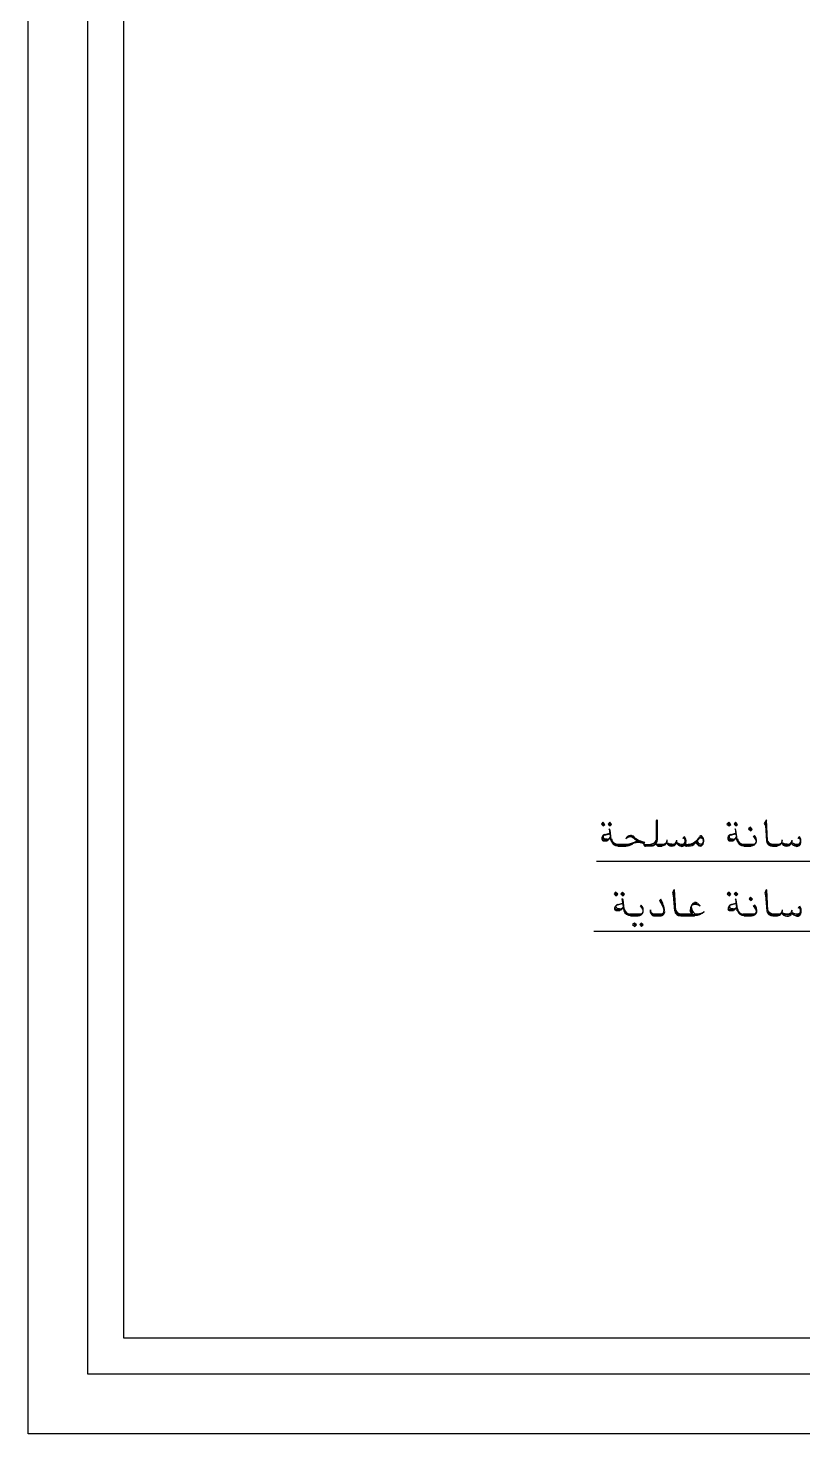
# Model space of a CAD drawing. Header units: millimetres. Extents: x -23396 to 106750, y 116 to 66281.
# Drawn here: x 211 to 6692, y 116 to 11874 of the extents above; entities that cross this region are included whole.
import ezdxf

# ---------------------------------------------------------------- set-up
doc = ezdxf.new("R2010")
doc.units = ezdxf.units.MM

# ---------------------------------------------------------------- blocks, each defined once
blk = doc.blocks.new('U10U10 SEC')
at = {"color": 0}
for p, q in [((-1742.15, -526), (-1750.6, -536.535)), ((-1750.6, -536.535), (-1740, -547.15)), ((-1733.65, -542.885), (-1746.35, -532.335)), ((-1729.45, -538.665), (-1742.15, -526)), ((-1740, -547.15), (-1729.45, -538.665)), ((-1699.8, -526), (-1710.4, -536.535)), ((-1710.4, -536.535), (-1697.7, -547.15)), ((-1693.45, -542.885), (-1706.15, -532.335)), ((-1697.7, -572.5), (-1704.05, -564.1)), ((-1704.05, -564.1), (-1693.45, -638.17)), ((-1689.2, -538.665), (-1699.8, -526)), ((-1697.7, -547.15), (-1689.2, -538.665)), ((-1691.35, -625.415), (-1697.7, -572.5)), ((-1422.5, -517.52), (-1418.3, -511.185)), ((-1422.5, -619.085), (-1422.5, -517.52)), ((-1418.3, -511.185), (-1418.3, -631.835)), ((-992.85, -526), (-1003.4, -536.535)), ((-1003.4, -536.535), (-990.7, -547.15)), ((-986.5, -542.885), (-997.05, -532.335)), ((-980.15, -538.665), (-992.85, -526)), ((-990.7, -547.15), (-980.15, -538.665)), ((-952.6, -526), (-961.1, -536.535)), ((-961.1, -536.535), (-950.5, -547.15)), ((-944.15, -542.885), (-956.85, -532.335)), ((-950.5, -572.5), (-954.75, -564.1)), ((-954.75, -564.1), (-944.15, -638.17)), ((-939.9, -538.665), (-952.6, -526)), ((-950.5, -547.15), (-939.9, -538.665)), ((-942.05, -625.415), (-950.5, -572.5)), ((-863.7, -555.62), (-874.3, -564.1)), ((-874.3, -564.1), (-861.6, -576.785)), ((-857.35, -572.5), (-870.05, -559.835)), ((-853.15, -568.3), (-863.7, -555.62)), ((-861.6, -576.785), (-853.15, -568.3)), ((-772.7, -517.52), (-781.15, -532.335)), ((-781.15, -532.335), (-774.8, -545.015)), ((-772.7, -540.82), (-774.8, -523.87)), ((-774.8, -545.015), (-768.45, -636.035)), ((-768.45, -511.185), (-772.7, -517.52)), ((-764.25, -640.23), (-772.7, -540.82)), ((-762.1, -636.035), (-768.45, -511.185)), ((-1742.15, -625.415), (-1744.25, -617.02)), ((-1737.9, -629.7), (-1742.15, -625.415)), ((-1714.6, -631.835), (-1737.9, -629.7)), ((-1735.8, -636.035), (-1716.75, -636.035)), ((-1699.8, -591.585), (-1731.55, -600.07)), ((-1731.55, -602.13), (-1699.8, -593.735)), ((-1716.75, -625.415), (-1729.45, -625.415)), ((-1699.8, -593.735), (-1699.8, -591.585)), ((-1674.4, -657.185), (-1685, -646.655)), ((-1659.6, -661.45), (-1674.4, -657.185)), ((-1606.65, -657.185), (-1659.6, -657.185)), ((-1646.9, -661.45), (-1659.6, -661.45)), ((-1596.1, -661.45), (-1653.25, -661.45)), ((-1653.25, -667.8), (-1640.55, -667.8)), ((-1646.9, -667.8), (-1606.65, -667.8)), ((-1530.45, -640.23), (-1596.1, -661.45)), ((-1498.7, -648.715), (-1524.1, -642.365)), ((-1498.7, -655.05), (-1492.35, -644.5)), ((-1498.7, -657.185), (-1458.5, -657.185)), ((-1450.05, -661.45), (-1492.35, -661.45)), ((-1454.25, -667.8), (-1488.15, -667.8)), ((-1380.2, -657.185), (-1422.5, -657.185)), ((-1384.4, -661.45), (-1418.3, -661.45)), ((-1411.95, -667.8), (-1390.75, -667.8)), ((-1257.4, -612.75), (-1265.9, -621.215)), ((-1257.4, -657.185), (-1234.15, -657.185)), ((-1223.55, -661.45), (-1251.05, -661.45)), ((-1232, -667.8), (-1244.7, -667.8)), ((-1206.6, -657.185), (-1223.55, -661.45)), ((-1193.9, -644.5), (-1206.6, -657.185)), ((-1170.65, -625.415), (-1193.9, -650.85)), ((-1168.5, -667.8), (-1191.8, -644.5)), ((-1185.45, -644.5), (-1168.5, -661.45)), ((-1160.05, -614.885), (-1170.65, -621.215)), ((-1168.5, -661.45), (-1162.15, -663.535)), ((-1162.15, -663.535), (-1153.7, -661.45)), ((-1151.6, -617.02), (-1160.05, -614.885)), ((-1153.7, -661.45), (-1147.35, -652.985)), ((-1145.25, -627.565), (-1151.6, -617.02)), ((-994.95, -625.415), (-994.95, -617.02)), ((-988.6, -629.7), (-994.95, -625.415)), ((-965.3, -631.835), (-988.6, -629.7)), ((-988.6, -636.035), (-967.45, -636.035)), ((-952.6, -591.585), (-982.25, -600.07)), ((-982.25, -602.13), (-952.6, -593.735)), ((-969.55, -625.415), (-980.15, -625.415)), ((-952.6, -593.735), (-952.6, -591.585)), ((-925.1, -657.185), (-935.7, -646.655)), ((-910.3, -661.45), (-925.1, -657.185)), ((-844.65, -657.185), (-910.3, -657.185)), ((-897.6, -661.45), (-910.3, -661.45)), ((-851, -661.45), (-903.95, -661.45)), ((-903.95, -667.8), (-891.25, -667.8)), ((-897.6, -667.8), (-859.5, -667.8)), ((-842.55, -659.315), (-851, -661.45)), ((-840.45, -604.265), (-846.8, -612.75)), ((-842.55, -608.535), (-836.2, -617.02)), ((-836.2, -617.02), (-829.85, -627.565)), ((-694.4, -657.185), (-738.85, -657.185)), ((-698.6, -661.45), (-732.5, -661.45)), ((-732.5, -667.8), (-719.8, -667.8)), ((-726.15, -667.8), (-704.95, -667.8)), ((-573.75, -612.75), (-582.2, -621.215)), ((-1780.25, -756.685), (-194.7, -756.685)), ((-1665.95, -940.85), (-1674.4, -951.4)), ((-1674.4, -951.4), (-1663.8, -964.155)), ((-1657.45, -957.73), (-1670.15, -947.2)), ((-1653.25, -953.535), (-1665.95, -940.85)), ((-1663.8, -964.155), (-1653.25, -953.535)), ((-1625.7, -940.85), (-1634.2, -951.4)), ((-1634.2, -951.4), (-1621.5, -964.155)), ((-1617.25, -957.73), (-1629.95, -947.2)), ((-1621.5, -987.435), (-1627.85, -981.035)), ((-1627.85, -981.035), (-1617.25, -1053.035)), ((-1613, -953.535), (-1625.7, -940.85)), ((-1621.5, -964.155), (-1613, -953.535)), ((-1615.15, -1040.35), (-1621.5, -987.435)), ((-1397.1, -983.165), (-1405.6, -993.77)), ((-1401.35, -989.5), (-1384.4, -1021.265)), ((-1320.9, -932.385), (-1327.25, -947.2)), ((-1327.25, -947.2), (-1323.05, -959.865)), ((-1323.05, -959.865), (-1314.55, -1053.035)), ((-1314.55, -928.115), (-1320.9, -932.385)), ((-1318.8, -955.67), (-1320.9, -938.715)), ((-1312.45, -1055.17), (-1318.8, -955.67)), ((-1308.2, -1053.035), (-1314.55, -928.115)), ((-990.7, -940.85), (-1001.3, -951.4)), ((-1001.3, -951.4), (-988.6, -964.155)), ((-984.35, -957.73), (-997.05, -947.2)), ((-980.15, -953.535), (-990.7, -940.85)), ((-988.6, -964.155), (-980.15, -953.535)), ((-950.5, -940.85), (-961.1, -951.4)), ((-961.1, -951.4), (-948.4, -964.155)), ((-944.15, -957.73), (-954.75, -947.2)), ((-948.4, -987.435), (-952.6, -981.035)), ((-952.6, -981.035), (-944.15, -1053.035)), ((-937.8, -953.535), (-950.5, -940.85)), ((-948.4, -964.155), (-937.8, -953.535)), ((-939.9, -1040.35), (-948.4, -987.435)), ((-863.7, -970.485), (-872.2, -981.035)), ((-872.2, -981.035), (-859.5, -991.635)), ((-855.25, -987.435), (-867.95, -974.685)), ((-851, -983.165), (-863.7, -970.485)), ((-859.5, -991.635), (-851, -983.165)), ((-772.7, -932.385), (-779.05, -947.2)), ((-779.05, -947.2), (-774.8, -959.865)), ((-774.8, -959.865), (-766.35, -1053.035)), ((-766.35, -928.115), (-772.7, -932.385)), ((-770.6, -955.67), (-772.7, -938.715)), ((-764.25, -1055.17), (-770.6, -955.67)), ((-760, -1053.035), (-766.35, -928.115)), ((-1665.95, -1040.35), (-1668.05, -1031.87)), ((-1661.7, -1044.55), (-1665.95, -1040.35)), ((-1638.4, -1046.685), (-1661.7, -1044.55)), ((-1661.7, -1050.9), (-1640.55, -1050.9)), ((-1625.7, -1008.585), (-1655.35, -1017.07)), ((-1655.35, -1017.07), (-1625.7, -1008.585)), ((-1642.65, -1040.35), (-1653.25, -1040.35)), ((-1598.2, -1072.05), (-1608.8, -1061.5)), ((-1583.4, -1076.32), (-1598.2, -1072.05)), ((-1517.75, -1072.05), (-1583.4, -1072.05)), ((-1570.7, -1076.32), (-1583.4, -1076.32)), ((-1522, -1076.32), (-1577.05, -1076.32)), ((-1577.05, -1082.65), (-1564.35, -1082.65)), ((-1570.7, -1082.65), (-1532.6, -1082.65)), ((-1515.65, -1074.185), (-1522, -1076.32)), ((-1513.55, -1019.135), (-1519.9, -1027.6)), ((-1515.65, -1023.4), (-1509.3, -1031.87)), ((-1509.3, -1031.87), (-1502.95, -1044.55)), ((-1395, -1072.05), (-1443.7, -1072.05)), ((-1397.1, -1076.32), (-1435.2, -1076.32)), ((-1435.2, -1082.65), (-1401.35, -1082.65)), ((-1208.75, -1072.05), (-1284.95, -1072.05)), ((-1185.45, -1076.32), (-1278.6, -1076.32)), ((-1278.6, -1082.65), (-1268, -1082.65)), ((-1272.25, -1082.65), (-1196.05, -1082.65)), ((-992.85, -1040.35), (-992.85, -1031.87)), ((-988.6, -1044.55), (-992.85, -1040.35)), ((-963.2, -1046.685), (-988.6, -1044.55)), ((-986.5, -1050.9), (-965.3, -1050.9)), ((-950.5, -1008.585), (-982.25, -1017.07)), ((-980.15, -1017.07), (-950.5, -1008.585)), ((-967.45, -1040.35), (-980.15, -1040.35)), ((-925.1, -1072.05), (-935.7, -1061.5)), ((-910.3, -1076.32), (-925.1, -1072.05)), ((-895.45, -1076.32), (-910.3, -1076.32)), ((-844.65, -1072.05), (-908.15, -1072.05)), ((-848.9, -1076.32), (-901.8, -1076.32)), ((-901.8, -1082.65), (-891.25, -1082.65)), ((-895.45, -1082.65), (-857.35, -1082.65)), ((-840.45, -1074.185), (-848.9, -1076.32)), ((-838.3, -1019.135), (-846.8, -1027.6)), ((-840.45, -1023.4), (-834.1, -1031.87)), ((-834.1, -1031.87), (-829.85, -1044.55)), ((-694.4, -1072.05), (-736.7, -1072.05)), ((-696.5, -1076.32), (-730.35, -1076.32)), ((-730.35, -1082.65), (-719.8, -1082.65)), ((-724, -1082.65), (-702.85, -1082.65)), ((-571.6, -1027.6), (-580.1, -1036.085)), ((-1553.75, -1124.965), (-1564.35, -1133.435)), ((-1564.35, -1133.435), (-1551.65, -1146.185)), ((-1547.4, -1139.785), (-1558, -1129.235)), ((-1541.05, -1135.565), (-1553.75, -1124.965)), ((-1551.65, -1146.185), (-1541.05, -1135.565)), ((-1513.55, -1124.965), (-1522, -1133.435)), ((-1522, -1133.435), (-1511.4, -1146.185)), ((-1505.05, -1139.785), (-1517.75, -1129.235)), ((-1500.85, -1135.565), (-1513.55, -1124.965)), ((-1511.4, -1146.185), (-1500.85, -1135.565)), ((-38.2, -1175.82), (-1795.05, -1175.82))]:
    blk.add_line(p, q, dxfattribs=at)
for points in [[(-1731.55, -599.1), (-1742.65, -602.68), (-1749.7, -613.705), (-1748.3, -625.36)], [(-1748.3, -626.81), (-1746.9, -632.79), (-1741.25, -636.79), (-1735.25, -635.895)], [(-1730.65, -600.28), (-1736.3, -601.445), (-1740.35, -606.54), (-1740, -612.325)], [(-1740, -612.325), (-1739.65, -618.04), (-1735.25, -622.665), (-1729.6, -623.28)], [(-1717.45, -625.36), (-1710.4, -625.91), (-1703.35, -623.28), (-1698.4, -618.185)], [(-1716.2, -633.21), (-1707.9, -631.22), (-1701.4, -625.08), (-1698.9, -617.02)], [(-1692.2, -636.385), (-1687.45, -654.29), (-1670.9, -666.495), (-1652.55, -665.665)], [(-1690.8, -624.32), (-1687.65, -643.125), (-1670.55, -656.355), (-1651.65, -654.98)], [(-1657.45, -656.09), (-1657.45, -659.175), (-1656.25, -662.14), (-1654.1, -664.345)], [(-1654.1, -664.345), (-1651.85, -666.55), (-1648.85, -667.8), (-1645.85, -667.8)], [(-1605.45, -667.73), (-1591.35, -667.38), (-1577.55, -663.18), (-1565.55, -655.665)], [(-1605.25, -654.98), (-1581.45, -655.805), (-1558, -649.12), (-1538.25, -635.895)], [(-1577.55, -604.265), (-1589.9, -604.055), (-1601.05, -611.78), (-1605.1, -623.35)], [(-1558.5, -621.005), (-1571.75, -609.17), (-1592.2, -610.195), (-1604.4, -623.35)], [(-1558.85, -614.815), (-1567.15, -608.745), (-1577.9, -606.965), (-1587.8, -609.98)], [(-1556.25, -612.61), (-1562.2, -607.37), (-1569.8, -604.405), (-1577.75, -604.265)], [(-1544.75, -647.27), (-1552.85, -648.505), (-1560.65, -651.395), (-1567.7, -655.735)], [(-1558.85, -613.985), (-1547.25, -623.28), (-1534.9, -631.695), (-1521.85, -639.07)], [(-1558, -620.245), (-1551.65, -625.77), (-1544.95, -630.585), (-1537.55, -634.66)], [(-1555.5, -613.44), (-1537.55, -629.63), (-1514.95, -640.09), (-1490.95, -643.335)], [(-1497.5, -654.715), (-1511.6, -647.605), (-1527.65, -645.065), (-1543.15, -647.535)], [(-1498.7, -656.09), (-1498.7, -659.175), (-1497.5, -662.14), (-1495.35, -664.345)], [(-1495.35, -664.345), (-1493.1, -666.55), (-1490.1, -667.8), (-1487.1, -667.8)], [(-1457.6, -655.05), (-1448.25, -655.12), (-1439.3, -651.47), (-1432.75, -644.855)], [(-1453.4, -665.665), (-1444.05, -665.74), (-1435.05, -662.015), (-1428.5, -655.47)], [(-1447.75, -662.775), (-1431.85, -659.46), (-1419.9, -646.015), (-1418.45, -629.77)], [(-1432.75, -644.855), (-1426.25, -638.24), (-1422.5, -629.28), (-1422.5, -619.98)], [(-1428.5, -655.47), (-1422, -648.855), (-1418.3, -639.895), (-1418.3, -630.515)], [(-1422.5, -656.09), (-1422.5, -659.175), (-1421.3, -662.14), (-1419.15, -664.345)], [(-1419.15, -664.345), (-1416.9, -666.55), (-1413.9, -667.8), (-1410.9, -667.8)], [(-1388.3, -665.665), (-1379.65, -665.245), (-1371.7, -661.255), (-1366.1, -654.645)], [(-1381.95, -661.185), (-1374.7, -660.215), (-1368.35, -656.355), (-1363.95, -650.5)], [(-1378.95, -654.98), (-1367.15, -653.745), (-1358.3, -643.405), (-1359, -631.555)], [(-1366.1, -654.645), (-1360.6, -648.03), (-1358.15, -639.33), (-1359.4, -630.795)], [(-1363.45, -645.945), (-1359, -658.56), (-1347.2, -667.255), (-1333.8, -667.73)], [(-1362.9, -646.775), (-1349.65, -652.365), (-1335.55, -655.19), (-1321.25, -655.05)], [(-1354.6, -654.15), (-1342.1, -663.39), (-1325.15, -663.87), (-1312.1, -655.33)], [(-1333.8, -667.73), (-1320.4, -668.28), (-1308.05, -660.64), (-1302.6, -648.365)], [(-1321.65, -655.05), (-1314.9, -654.98), (-1308.75, -650.99), (-1305.75, -644.855)], [(-1305.75, -643.475), (-1304, -639.825), (-1302.75, -635.82), (-1302.25, -631.765)], [(-1303.3, -646.99), (-1301.85, -642.435), (-1301.5, -637.62), (-1302.05, -632.86)], [(-1303.1, -648.505), (-1298.15, -659.46), (-1287.6, -666.83), (-1275.6, -667.73)], [(-1301.5, -646.51), (-1291.1, -652.915), (-1278.95, -655.805), (-1266.75, -654.91)], [(-1292.9, -657.605), (-1286.55, -662.49), (-1278.4, -664.485), (-1270.45, -663.11)], [(-1275.25, -669.795), (-1261.15, -670.905), (-1248.6, -660.57), (-1247, -646.51)], [(-1270.45, -663.11), (-1262.55, -661.735), (-1255.65, -657.04), (-1251.25, -650.305)], [(-1267.65, -655.05), (-1258.85, -654.36), (-1251.8, -647.27), (-1251.05, -638.31)], [(-1251.05, -638.31), (-1250.55, -629.42), (-1256.55, -621.43), (-1265.35, -619.49)], [(-1249.3, -629.56), (-1251.25, -624.535), (-1254.25, -619.98), (-1257.95, -616.12)], [(-1247.2, -645.47), (-1245.8, -633.07), (-1248.8, -620.53), (-1255.85, -610.12)], [(-1255.3, -656.09), (-1255.3, -659.175), (-1254.05, -662.14), (-1251.95, -664.345)], [(-1251.95, -664.345), (-1249.65, -666.55), (-1246.65, -667.8), (-1243.65, -667.8)], [(-1233.8, -656.85), (-1205.2, -654.22), (-1179.65, -637.41), (-1166.05, -612.065)], [(-1231.3, -667.8), (-1216.7, -667.87), (-1202.55, -661.735), (-1192.7, -650.85)], [(-1181.05, -635.135), (-1180, -645.61), (-1171.7, -653.885), (-1161.3, -654.98)], [(-1154.25, -619.84), (-1159.7, -618.115), (-1165.7, -619.49), (-1169.95, -623.42)], [(-1166.95, -665.05), (-1164.3, -668.205), (-1159.7, -668.7), (-1156.55, -666.215)], [(-1159.9, -606.4), (-1162.7, -606.685), (-1165.15, -608.2), (-1166.75, -610.475)], [(-1161.45, -655.05), (-1155.65, -655.19), (-1150.2, -652.51), (-1146.65, -647.745)], [(-1152.3, -609.17), (-1154.25, -607.16), (-1157.05, -606.205), (-1159.9, -606.4)], [(-1156.35, -668.205), (-1147.35, -661.33), (-1141.7, -650.85), (-1141, -639.545)], [(-1143.5, -631.905), (-1144.55, -626.175), (-1148.6, -621.64), (-1154.25, -619.84)], [(-1141, -639.545), (-1140.3, -628.185), (-1144.55, -617.09), (-1152.65, -609.17)], [(-1146.65, -647.745), (-1143.1, -643.055), (-1142.25, -636.935), (-1144, -631.34)], [(-982.25, -599.1), (-993.35, -602.68), (-1000.4, -613.705), (-999, -625.36)], [(-999, -626.81), (-997.6, -632.79), (-991.95, -636.79), (-985.95, -635.895)], [(-981.35, -600.28), (-987, -601.445), (-991.1, -606.54), (-990.7, -612.325)], [(-990.7, -612.325), (-990.35, -618.04), (-985.95, -622.665), (-980.3, -623.28)], [(-968.15, -625.36), (-961.1, -625.91), (-954.05, -623.28), (-949.1, -618.185)], [(-966.9, -633.21), (-958.6, -631.22), (-952.1, -625.08), (-949.6, -617.02)], [(-942.9, -636.385), (-938.15, -654.29), (-921.6, -666.495), (-903.25, -665.665)], [(-941.5, -624.32), (-938.35, -643.125), (-921.25, -656.355), (-902.35, -654.98)], [(-908.15, -656.09), (-908.15, -659.175), (-906.95, -662.14), (-904.8, -664.345)], [(-904.8, -664.345), (-902.55, -666.55), (-899.55, -667.8), (-896.55, -667.8)], [(-859.15, -665.665), (-844.65, -666), (-831.95, -656.23), (-828.6, -642.1)], [(-828.1, -633.76), (-831.95, -625.15), (-837.8, -617.565), (-845.2, -611.78)], [(-843.6, -655.05), (-838.3, -655.05), (-833.4, -652.44), (-830.4, -648.03)], [(-828.6, -643.69), (-825.8, -629.135), (-830.2, -614.125), (-840.45, -603.435)], [(-830.4, -648.03), (-827.4, -643.62), (-826.85, -637.955), (-828.95, -633.14)], [(-768.3, -636.58), (-766.35, -654.765), (-750.65, -668.42), (-732.3, -667.8)], [(-762.5, -639.07), (-757.7, -653.39), (-743.6, -662.635), (-728.6, -661.33)], [(-760.7, -635.415), (-756.65, -647.96), (-744.5, -656.02), (-731.25, -654.98)], [(-736.7, -656.09), (-736.7, -659.175), (-735.5, -662.14), (-733.35, -664.345)], [(-733.35, -664.345), (-731.1, -666.55), (-728.1, -667.8), (-725.1, -667.8)], [(-704.6, -665.665), (-696, -665.245), (-688.05, -661.255), (-682.4, -654.645)], [(-698.25, -661.185), (-691.05, -660.215), (-684.5, -656.355), (-680.45, -650.5)], [(-693.15, -654.98), (-681.35, -653.745), (-672.5, -643.405), (-673.2, -631.555)], [(-682.4, -654.645), (-676.95, -648.03), (-674.45, -639.33), (-675.7, -630.795)], [(-679.75, -645.945), (-675.35, -658.56), (-663.5, -667.255), (-650.1, -667.73)], [(-677.1, -646.775), (-663.85, -652.365), (-649.75, -655.19), (-635.45, -655.05)], [(-668.8, -654.15), (-656.3, -663.39), (-639.35, -663.87), (-626.3, -655.33)], [(-650.1, -667.73), (-636.7, -668.28), (-624.35, -660.64), (-618.9, -648.365)], [(-635.85, -655.05), (-629.1, -654.98), (-622.95, -650.99), (-619.95, -644.855)], [(-619.95, -643.475), (-618.2, -639.825), (-616.95, -635.82), (-616.45, -631.765)], [(-619.4, -648.505), (-614.5, -659.46), (-603.9, -666.83), (-591.9, -667.73)], [(-617.85, -646.51), (-607.45, -652.915), (-595.25, -655.805), (-583.1, -654.91)], [(-617.5, -646.99), (-616.05, -642.435), (-615.7, -637.62), (-616.25, -632.86)], [(-607.1, -657.605), (-600.75, -662.49), (-592.6, -664.485), (-584.65, -663.11)], [(-591.55, -669.795), (-577.45, -670.905), (-564.9, -660.57), (-563.35, -646.51)], [(-584.65, -663.11), (-576.75, -661.735), (-569.85, -657.04), (-565.45, -650.305)], [(-581.85, -655.05), (-573.05, -654.36), (-566, -647.27), (-565.25, -638.31)], [(-565.25, -638.31), (-564.75, -629.42), (-570.75, -621.43), (-579.55, -619.49)], [(-565.65, -629.56), (-567.55, -624.535), (-570.55, -619.98), (-574.25, -616.12)], [(-563.5, -645.47), (-562.1, -633.07), (-565.1, -620.53), (-572.15, -610.12)], [(-1376.5, -1050.955), (-1380.55, -1029.875), (-1389.7, -1010.03), (-1402.95, -993.15)], [(-1374.2, -1051.785), (-1377.9, -1027.95), (-1385.15, -1004.795), (-1395.9, -983.24)], [(-1177.85, -1006.855), (-1183.15, -1002.395), (-1190.55, -1001.07), (-1197.1, -1003.275)], [(-1655.35, -1016.1), (-1666.45, -1019.61), (-1673.5, -1030.705), (-1672.1, -1042.345)], [(-1672.1, -1041.66), (-1670.7, -1047.655), (-1665.05, -1051.64), (-1659.05, -1050.83)], [(-1654.45, -1015.13), (-1660.1, -1016.31), (-1664.2, -1021.41), (-1663.8, -1027.195)], [(-1663.8, -1027.195), (-1663.45, -1032.91), (-1659.05, -1037.6), (-1653.4, -1038.15)], [(-1641.25, -1040.21), (-1634.2, -1040.76), (-1627.15, -1038.15), (-1622.2, -1033.05)], [(-1640, -1048.06), (-1631.7, -1046.07), (-1625.2, -1039.93), (-1622.7, -1031.87)], [(-1616, -1051.235), (-1611.25, -1069.155), (-1594.7, -1081.345), (-1576.35, -1080.515)], [(-1614.6, -1041.325), (-1611.45, -1060.125), (-1594.3, -1073.355), (-1575.45, -1071.98)], [(-1581.25, -1070.94), (-1581.25, -1074.045), (-1580.05, -1077.075), (-1577.9, -1079.28)], [(-1577.9, -1079.28), (-1575.65, -1081.415), (-1572.65, -1082.65), (-1569.65, -1082.65)], [(-1532.25, -1082.65), (-1517.75, -1083.005), (-1505.05, -1073.145), (-1501.7, -1059.085)], [(-1501.2, -1048.625), (-1505.05, -1040), (-1510.9, -1032.435), (-1518.3, -1026.645)], [(-1516.7, -1069.985), (-1511.4, -1069.985), (-1506.5, -1067.285), (-1503.5, -1062.875)], [(-1501.7, -1058.54), (-1498.9, -1044.005), (-1503.3, -1028.975), (-1513.55, -1018.305)], [(-1503.5, -1062.875), (-1500.5, -1058.47), (-1499.95, -1052.895), (-1502.05, -1047.99)], [(-1459.55, -1046.49), (-1461.85, -1054.815), (-1460.25, -1063.845), (-1455.15, -1070.795)], [(-1458.35, -1047.23), (-1459.75, -1057.92), (-1452.5, -1067.835), (-1441.75, -1069.635)], [(-1455.15, -1070.795), (-1450.05, -1077.835), (-1442.1, -1082.175), (-1433.45, -1082.58)], [(-1454.25, -1067.025), (-1449.85, -1073.285), (-1442.45, -1076.795), (-1434.7, -1076.25)], [(-1399.95, -1082.65), (-1392.35, -1082.58), (-1385.15, -1079.14), (-1380, -1073.285)], [(-1396.4, -1076.25), (-1387.95, -1075.56), (-1380.7, -1070.18), (-1377.55, -1062.47)], [(-1393.25, -1069.915), (-1388.65, -1069.705), (-1384.4, -1067.64), (-1381.6, -1064.13)], [(-1381.6, -1064.13), (-1378.8, -1060.53), (-1377.55, -1056), (-1378.25, -1051.52)], [(-1380, -1073.285), (-1375.05, -1067.43), (-1372.95, -1059.72), (-1374.2, -1052.135)], [(-1314.4, -1051.445), (-1312.45, -1069.705), (-1296.75, -1083.27), (-1278.4, -1082.65)], [(-1310.7, -1053.915), (-1305.95, -1068.33), (-1291.8, -1077.48), (-1276.8, -1076.175)], [(-1306.8, -1050.265), (-1302.75, -1062.805), (-1290.6, -1070.87), (-1277.35, -1069.845)], [(-1284.95, -1070.94), (-1284.95, -1074.045), (-1283.7, -1077.075), (-1281.6, -1079.28)], [(-1281.6, -1079.28), (-1279.3, -1081.415), (-1276.3, -1082.65), (-1273.3, -1082.65)], [(-1223.55, -1046.545), (-1224.1, -1056.81), (-1218.1, -1066.195), (-1208.55, -1070.18)], [(-1214.4, -1020.295), (-1218.6, -1028.78), (-1221.1, -1038.075), (-1221.45, -1047.515)], [(-1205.75, -1012.66), (-1214.2, -1018.78), (-1219.3, -1028.71), (-1219.3, -1039.24)], [(-1219.3, -1039.24), (-1219.3, -1049.79), (-1214.2, -1059.72), (-1205.75, -1065.84)], [(-1204.5, -1015.745), (-1212.6, -1018.235), (-1217.9, -1026.085), (-1217.2, -1034.565)], [(-1214.75, -1034.64), (-1213.15, -1048.13), (-1206.25, -1060.53), (-1195.7, -1069.085)], [(-1196.4, -1003.84), (-1204, -1006.38), (-1210.35, -1011.9), (-1213.85, -1019.06)], [(-1173.3, -1014.58), (-1182.3, -1007.545), (-1194.65, -1006.59), (-1204.5, -1012.095)], [(-1162.9, -1025.06), (-1174.15, -1015.675), (-1189.15, -1012.59), (-1203.1, -1016.715)], [(-1195.85, -1068.805), (-1175.75, -1072.245), (-1154.95, -1067.905), (-1137.65, -1056.685)], [(-1194.8, -1080.515), (-1173.65, -1080.515), (-1153.35, -1071.43), (-1139.05, -1055.575)], [(-1185.45, -1075.965), (-1176.3, -1075.085), (-1167.45, -1072.665), (-1159.15, -1068.735)], [(-1162.15, -1025.395), (-1166.05, -1019.06), (-1170.8, -1013.345), (-1176.45, -1008.515)], [(-999, -1041.66), (-997.6, -1047.655), (-991.95, -1051.64), (-985.95, -1050.83)], [(-980.15, -1016.1), (-991.25, -1019.61), (-998.3, -1030.705), (-996.9, -1042.345)], [(-979.25, -1015.13), (-984.9, -1016.31), (-988.95, -1021.41), (-988.6, -1027.195)], [(-988.6, -1027.195), (-988.25, -1032.91), (-983.85, -1037.6), (-978.2, -1038.15)], [(-966.05, -1040.21), (-958.95, -1040.76), (-951.9, -1038.15), (-947, -1033.05)], [(-964.8, -1048.06), (-956.5, -1046.07), (-950, -1039.93), (-947.5, -1031.87)], [(-941.5, -1041.325), (-938.35, -1060.125), (-921.25, -1073.355), (-902.35, -1071.98)], [(-940.8, -1051.235), (-936.05, -1069.155), (-919.45, -1081.345), (-901.1, -1080.515)], [(-906.05, -1070.94), (-906.05, -1074.045), (-904.8, -1077.075), (-902.7, -1079.28)], [(-902.7, -1079.28), (-900.4, -1081.415), (-897.4, -1082.65), (-894.4, -1082.65)], [(-857, -1082.65), (-842.55, -1083.005), (-829.85, -1073.145), (-826.5, -1059.085)], [(-828.1, -1048.625), (-831.95, -1040), (-837.8, -1032.435), (-845.2, -1026.645)], [(-843.6, -1069.985), (-838.3, -1069.985), (-833.4, -1067.285), (-830.4, -1062.875)], [(-826.5, -1058.54), (-823.7, -1044.005), (-828.1, -1028.975), (-838.3, -1018.305)], [(-830.4, -1062.875), (-827.4, -1058.47), (-826.85, -1052.895), (-828.95, -1047.99)], [(-766.2, -1051.445), (-764.25, -1069.705), (-748.55, -1083.27), (-730.2, -1082.65)], [(-760.35, -1053.915), (-755.6, -1068.33), (-741.5, -1077.48), (-726.5, -1076.175)], [(-758.6, -1050.265), (-754.55, -1062.805), (-742.35, -1070.87), (-729.15, -1069.845)], [(-734.6, -1070.94), (-734.6, -1074.045), (-733.35, -1077.075), (-731.25, -1079.28)], [(-731.25, -1079.28), (-728.95, -1081.415), (-725.95, -1082.65), (-722.95, -1082.65)], [(-702.5, -1080.515), (-693.85, -1080.11), (-685.9, -1076.105), (-680.3, -1069.49)], [(-696.15, -1076.035), (-688.9, -1075.085), (-682.4, -1071.22), (-678.15, -1065.365)], [(-693.15, -1069.845), (-681.35, -1068.59), (-672.5, -1058.255), (-673.2, -1046.42)], [(-680.3, -1069.49), (-674.8, -1062.875), (-672.35, -1054.27), (-673.6, -1045.66)], [(-677.65, -1062.875), (-673.2, -1075.56), (-661.4, -1084.17), (-648, -1084.715)], [(-677.1, -1061.645), (-663.85, -1067.215), (-649.75, -1070.04), (-635.45, -1069.985)], [(-666.7, -1069.015), (-654.15, -1078.24), (-637.25, -1078.735), (-624.2, -1070.18)], [(-648, -1084.715), (-634.6, -1085.28), (-622.25, -1077.625), (-616.8, -1065.365)], [(-635.85, -1069.985), (-629.1, -1069.845), (-622.95, -1065.84), (-619.95, -1059.72)], [(-619.95, -1058.325), (-618.2, -1054.675), (-616.95, -1050.69), (-616.45, -1046.615)], [(-617.5, -1061.855), (-616.05, -1057.305), (-615.7, -1052.47), (-616.25, -1047.725)], [(-617.3, -1063.37), (-612.35, -1074.395), (-601.8, -1081.77), (-589.8, -1082.58)], [(-615.7, -1061.36), (-605.3, -1067.78), (-593.15, -1070.745), (-580.95, -1069.775)], [(-607.1, -1072.455), (-600.75, -1077.36), (-592.6, -1079.35), (-584.65, -1077.975)], [(-589.45, -1084.715), (-575.35, -1085.755), (-562.8, -1075.42), (-561.2, -1061.36)], [(-584.65, -1077.975), (-576.75, -1076.6), (-569.85, -1071.91), (-565.45, -1065.155)], [(-581.85, -1069.915), (-573.05, -1069.225), (-566, -1062.12), (-565.25, -1053.16)], [(-565.25, -1053.16), (-564.75, -1044.285), (-570.75, -1036.205), (-579.55, -1034.355)], [(-563.5, -1044.41), (-565.45, -1039.38), (-568.45, -1034.83), (-572.15, -1031.055)], [(-561.4, -1060.335), (-560, -1047.935), (-563, -1035.395), (-570.05, -1024.99)]]:
    blk.add_open_spline(points, degree=3, dxfattribs=at)

msp = doc.modelspace()

# ---------------------------------------------------------------- linework, layer by layer
at = {"color": 0}
for p, q in [((1011.055, 915.539), (1011.055, 30914.889)), ((44008.845, 915.539), (1011.055, 915.539))]:
    msp.add_line(p, q, dxfattribs=at)
at = {"linetype": 'Continuous'}
for points in [[(211.055, 31714.889), (44808.845, 31714.889), (44808.845, 115.539), (211.055, 115.539)], [(711.055, 31214.889), (44308.845, 31214.889), (44308.845, 615.539), (711.055, 615.539)], [(1011.055, 30914.889), (44008.845, 30914.889), (44008.845, 915.539), (1011.055, 915.539)]]:
    msp.add_lwpolyline(points, close=True, dxfattribs=at)

# ---------------------------------------------------------------- block references
at = {"xscale": 1.40625, "yscale": 1.40625, "zscale": 1.40625}
msp.add_blockref('U10U10 SEC', (7467.517, 5970.32), dxfattribs=at)

doc.saveas('drawing.dxf')
